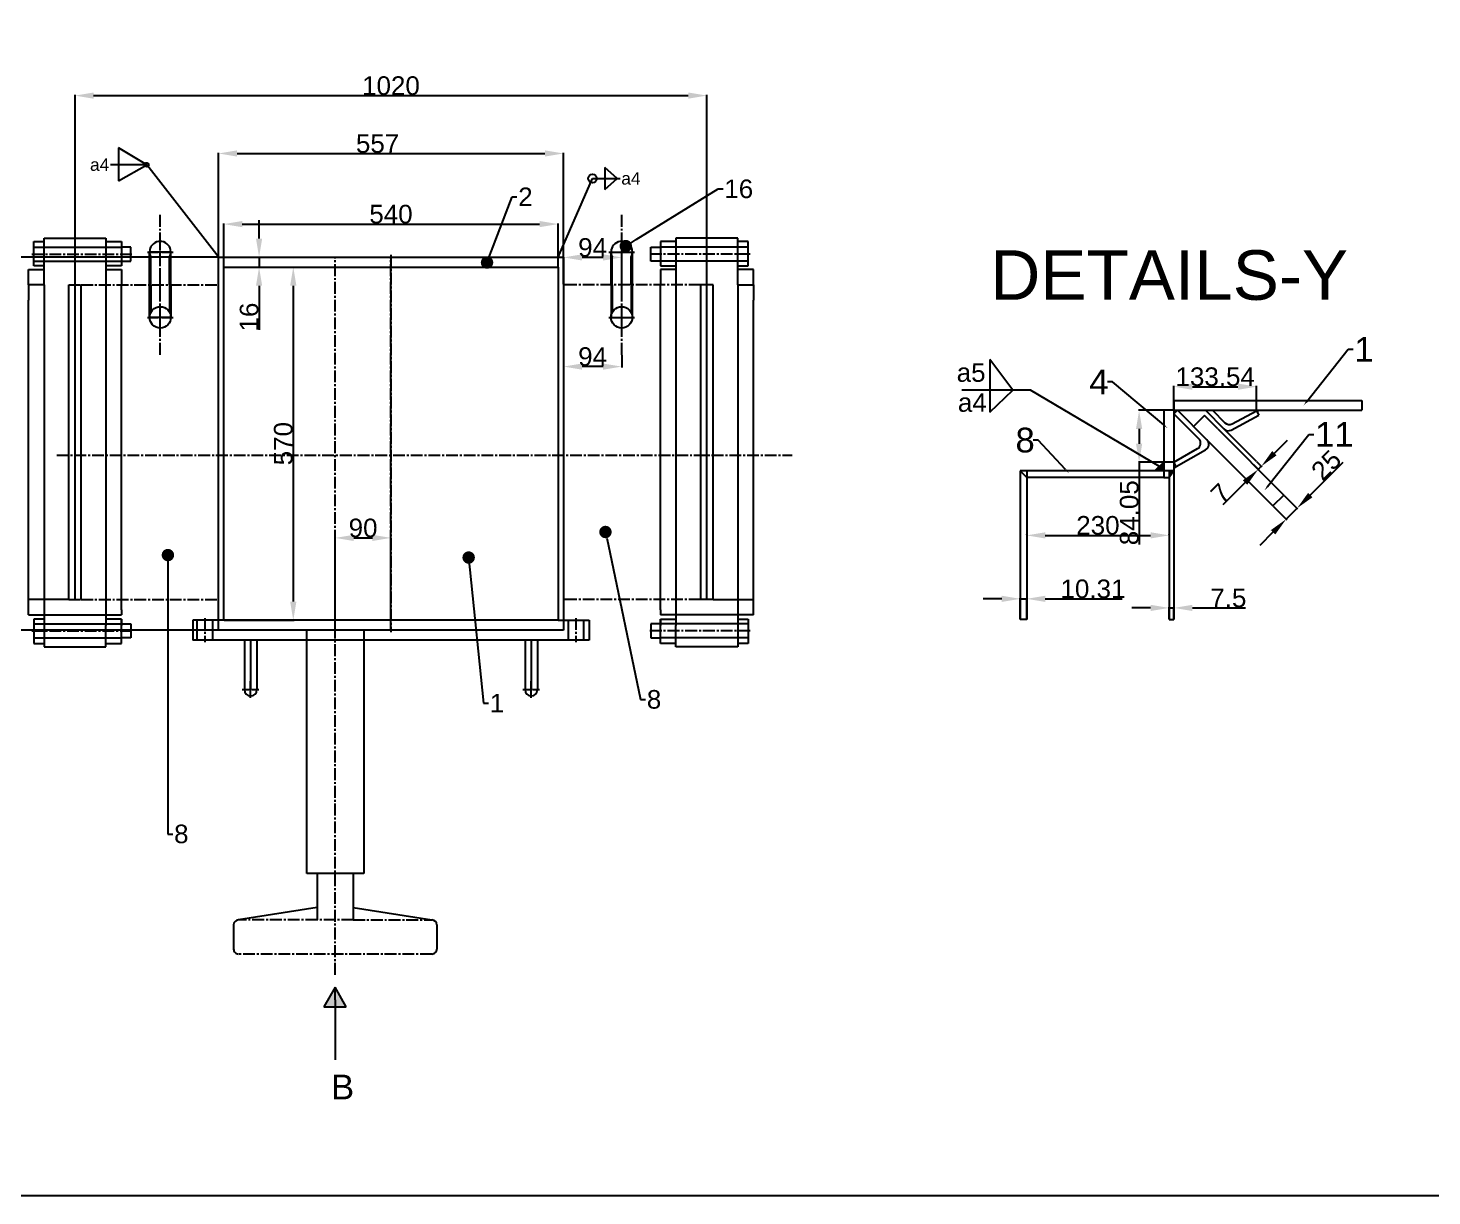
# Model space of a CAD drawing. Header units: millimetres. Extents: x 26210 to 45551, y 4625 to 8601.
# Drawn here: x 29897 to 32163, y 4778 to 6663 of the extents above; entities that cross this region are included whole.
import ezdxf
from ezdxf import colors
from ezdxf.entities.mleader import LeaderData, LeaderLine
from ezdxf.math import Vec2, Vec3

# ---------------------------------------------------------------- set-up
doc = ezdxf.new("R2010")
doc.units = ezdxf.units.MM
doc.linetypes.add('CENTER2', pattern=[28.575, 19.05, -3.175, 3.175, -3.175])
doc.styles.get("Standard").update_dxf_attribs({"font": 'arial.ttf'})
doc.dimstyles.new('ISO-25', dxfattribs={"dimtxt": 2.5, "dimasz": 2.5, "dimexe": 1.25, "dimexo": 0.625, "dimtad": 1, "dimdsep": 46, "dimtxsty": 'Standard', "dimcen": 2.5, "dimadec": 0, "dimazin": 0, "dimtfac": 1, "dimtmove": 0, "dimatfit": 3, "dimfxl": 1, "dimarcsym": 0})

# ---------------------------------------------------------------- blocks, each defined once
blk = doc.blocks.new('*D106')
at = {"color": 0, "lineweight": -2, "transparency": 16777216}
for p, q in [((31709.1, 5727.2), (31679.1, 5727.2)), ((31739.1, 5709.1), (31739.1, 5728.5)), ((31739.1, 5727.2), (31746.6, 5727.2)), ((31746.6, 5709.1), (31746.6, 5728.5)), ((31776.6, 5727.2), (31862.5, 5727.2))]:
    blk.add_line(p, q, dxfattribs=at)
at = {"color": 0, "lineweight": -3, "transparency": 16777216}
for points in [[(31709.1, 5732.2), (31709.1, 5722.2), (31739.1, 5727.2)], [(31776.6, 5732.2), (31776.6, 5722.2), (31746.6, 5727.2)]]:
    blk.add_solid(points, dxfattribs=at)
at = {"layer": 'Defpoints', "color": 0, "lineweight": -3, "transparency": 16777216}
for p in [(31746.6, 5727.2), (31739.1, 5708.5), (31746.6, 5708.5)]:
    blk.add_point(p, dxfattribs=at)
at = {"color": 0, "transparency": 16777216, "insert": (31834.6, 5743.1), "char_height": 30, "attachment_point": 5}
blk.add_mtext('7.5', dxfattribs=at)
blk = doc.blocks.new('*D107')
at = {"color": 0, "lineweight": -2, "transparency": 16777216}
for p, q in [((31468.8, 5741.9), (31438.8, 5741.9)), ((31498.8, 5709.1), (31498.8, 5743.1)), ((31498.8, 5741.9), (31509.1, 5741.9)), ((31509.1, 5709.1), (31509.1, 5743.1)), ((31539.1, 5741.9), (31663, 5741.9))]:
    blk.add_line(p, q, dxfattribs=at)
at = {"color": 0, "lineweight": -3, "transparency": 16777216}
for points in [[(31468.8, 5746.9), (31468.8, 5736.9), (31498.8, 5741.9)], [(31539.1, 5746.9), (31539.1, 5736.9), (31509.1, 5741.9)]]:
    blk.add_solid(points, dxfattribs=at)
at = {"layer": 'Defpoints', "color": 0, "lineweight": -3, "transparency": 16777216}
for p in [(31509.1, 5741.9), (31498.8, 5708.5), (31509.1, 5708.5)]:
    blk.add_point(p, dxfattribs=at)
at = {"color": 0, "transparency": 16777216, "insert": (31616.1, 5757.8), "char_height": 30, "attachment_point": 5}
blk.add_mtext('10.31', dxfattribs=at)
blk = doc.blocks.new('*D108')
at = {"color": 0, "lineweight": -2, "transparency": 16777216}
for p, q in [((31509.1, 5844.9), (31509.1, 5845.6)), ((31539.1, 5844.3), (31709.1, 5844.3)), ((31739.1, 5844.9), (31739.1, 5845.6))]:
    blk.add_line(p, q, dxfattribs=at)
at = {"color": 0, "lineweight": -3, "transparency": 16777216}
for points in [[(31539.1, 5849.3), (31539.1, 5839.3), (31509.1, 5844.3)], [(31709.1, 5849.3), (31709.1, 5839.3), (31739.1, 5844.3)]]:
    blk.add_solid(points, dxfattribs=at)
at = {"layer": 'Defpoints', "color": 0, "lineweight": -3, "transparency": 16777216}
for p in [(31509.1, 5844.3), (31739.1, 5844.3), (31739.1, 5844.3)]:
    blk.add_point(p, dxfattribs=at)
at = {"color": 0, "transparency": 16777216, "insert": (31624.1, 5860.3), "char_height": 30, "attachment_point": 5}
blk.add_mtext('230', dxfattribs=at)
blk = doc.blocks.new('*D109')
at = {"color": 0, "lineweight": -2, "transparency": 16777216}
for p, q in [((31730, 6046.2), (31689.4, 6046.2)), ((31690.6, 6016.2), (31690.6, 5992.2)), ((31730, 5962.2), (31689.4, 5962.2)), ((31690.6, 5962.2), (31690.6, 5829.4))]:
    blk.add_line(p, q, dxfattribs=at)
at = {"color": 0, "lineweight": -3, "transparency": 16777216}
for points in [[(31685.6, 6016.2), (31695.6, 6016.2), (31690.6, 6046.2)], [(31685.6, 5992.2), (31695.6, 5992.2), (31690.6, 5962.2)]]:
    blk.add_solid(points, dxfattribs=at)
at = {"layer": 'Defpoints', "color": 0, "lineweight": -3, "transparency": 16777216}
for p in [(31730.6, 6046.2), (31690.6, 5962.2), (31730.6, 5962.2)]:
    blk.add_point(p, dxfattribs=at)
at = {"color": 0, "transparency": 16777216, "insert": (31674.7, 5880.8), "char_height": 30, "attachment_point": 5, "rotation": 90}
blk.add_mtext('84.05', dxfattribs=at)
blk = doc.blocks.new('*D110')
at = {"color": 0, "lineweight": -2, "transparency": 16777216}
for p, q in [((31746.6, 6046.9), (31746.6, 6085.5)), ((31776.6, 6084.3), (31850.2, 6084.3)), ((31880.2, 6045.8), (31880.2, 6085.5))]:
    blk.add_line(p, q, dxfattribs=at)
at = {"color": 0, "lineweight": -3, "transparency": 16777216}
for points in [[(31776.6, 6089.3), (31776.6, 6079.3), (31746.6, 6084.3)], [(31850.2, 6089.3), (31850.2, 6079.3), (31880.2, 6084.3)]]:
    blk.add_solid(points, dxfattribs=at)
at = {"layer": 'Defpoints', "color": 0, "lineweight": -3, "transparency": 16777216}
for p in [(31880.2, 6084.3), (31746.6, 6046.2), (31880.2, 6045.2)]:
    blk.add_point(p, dxfattribs=at)
at = {"color": 0, "transparency": 16777216, "insert": (31813.4, 6100.2), "char_height": 30, "attachment_point": 5}
blk.add_mtext('133.54', dxfattribs=at)
blk = doc.blocks.new('*D111')
at = {"color": 0, "lineweight": -2, "transparency": 16777216}
for p, q in [((31966.9, 5909.3), (32019.9, 5962.3)), ((31924.8, 5908.9), (31946.5, 5887.2)), ((31907.1, 5891.3), (31928.8, 5869.5)), ((31928, 5870.4), (31945.6, 5888.1)), ((31906.7, 5849.2), (31885.5, 5828))]:
    blk.add_line(p, q, dxfattribs=at)
at = {"color": 0, "lineweight": -3, "transparency": 16777216}
for points in [[(31963.3, 5912.8), (31970.4, 5905.8), (31945.6, 5888.1)], [(31903.2, 5852.7), (31910.3, 5845.7), (31928, 5870.4)]]:
    blk.add_solid(points, dxfattribs=at)
at = {"layer": 'Defpoints', "color": 0, "lineweight": -3, "transparency": 16777216}
for p in [(31924.3, 5909.4), (31906.6, 5891.7), (31945.6, 5888.1)]:
    blk.add_point(p, dxfattribs=at)
at = {"color": 0, "transparency": 16777216, "insert": (31992.7, 5957.7), "char_height": 30, "attachment_point": 5, "rotation": 44.9856}
blk.add_mtext('25', dxfattribs=at)
blk = doc.blocks.new('*D112')
at = {"color": 0, "lineweight": -2, "transparency": 16777216}
for p, q in [((31909.1, 5977), (31930.3, 5998.2)), ((31880.1, 5963.6), (31888.7, 5954.9)), ((31875.1, 5958.6), (31883.8, 5950)), ((31887.8, 5955.8), (31882.9, 5950.8)), ((31861.7, 5929.6), (31825.8, 5893.8))]:
    blk.add_line(p, q, dxfattribs=at)
at = {"color": 0, "lineweight": -3, "transparency": 16777216}
for points in [[(31905.5, 5980.5), (31912.6, 5973.5), (31887.8, 5955.8)], [(31858.1, 5933.2), (31865.2, 5926.1), (31882.9, 5950.8)]]:
    blk.add_solid(points, dxfattribs=at)
at = {"layer": 'Defpoints', "color": 0, "lineweight": -3, "transparency": 16777216}
for p in [(31879.6, 5964), (31874.7, 5959.1), (31882.9, 5950.8)]:
    blk.add_point(p, dxfattribs=at)
at = {"color": 0, "transparency": 16777216, "insert": (31822.1, 5912.2), "char_height": 30, "attachment_point": 5, "rotation": 44.9856}
blk.add_mtext('7', dxfattribs=at)
blk = doc.blocks.new('*U222')
at = {"color": 0, "linetype": 'CENTER2', "lineweight": -3, "transparency": 16777216}
blk.add_line((74.2, 0), (-90, 0), dxfattribs=at)
blk = doc.blocks.new('*U221')
at = {"color": 0, "linetype": 'CENTER2', "lineweight": -3, "transparency": 16777216}
blk.add_line((74.2, 0), (-90, 0), dxfattribs=at)
blk = doc.blocks.new('*U223')
at = {"color": 0, "linetype": 'CENTER2', "lineweight": -3, "transparency": 16777216}
blk.add_line((-564.6, 0), (622.6, 0), dxfattribs=at)
blk = doc.blocks.new('*U225')
at = {"color": 0, "linetype": 'CENTER2', "lineweight": -3, "transparency": 16777216}
blk.add_line((-74.2, 0), (90, 0), dxfattribs=at)
blk = doc.blocks.new('*U224')
at = {"color": 0, "linetype": 'CENTER2', "lineweight": -3, "transparency": 16777216}
blk.add_line((-74.2, 0), (90, 0), dxfattribs=at)
blk = doc.blocks.new('*U226')
at = {"color": 0, "linetype": 'CENTER2', "lineweight": -3, "transparency": 16777216}
for p, q in [((0, 3.4), (0, 165.7)), ((-20.7, 0), (-3.4, 0)), ((3.4, 0), (20.7, 0)), ((0, -20.7), (0, -3.4))]:
    blk.add_line(p, q, dxfattribs=at)
at = {"color": 0, "linetype": 'Continuous', "lineweight": -3, "transparency": 16777216}
for p, q in [((-1.7, 0), (1.7, 0)), ((0, -1.7), (0, 1.7))]:
    blk.add_line(p, q, dxfattribs=at)
blk = doc.blocks.new('*U227')
at = {"color": 0, "linetype": 'CENTER2', "lineweight": -3, "transparency": 16777216}
for p, q in [((-20.7, 0), (-3.4, 0)), ((0, 3.4), (0, 20.7)), ((3.4, 0), (20.7, 0)), ((0, -165.7), (0, -3.4))]:
    blk.add_line(p, q, dxfattribs=at)
at = {"color": 0, "linetype": 'Continuous', "lineweight": -3, "transparency": 16777216}
for p, q in [((-1.7, 0), (1.7, 0)), ((0, -1.7), (0, 1.7))]:
    blk.add_line(p, q, dxfattribs=at)
blk = doc.blocks.new('*U228')
at = {"color": 0, "linetype": 'CENTER2', "lineweight": -3, "transparency": 16777216}
for p, q in [((0, 3.4), (0, 165.7)), ((-20.7, 0), (-3.4, 0)), ((3.4, 0), (20.7, 0)), ((0, -20.7), (0, -3.4))]:
    blk.add_line(p, q, dxfattribs=at)
at = {"color": 0, "linetype": 'Continuous', "lineweight": -3, "transparency": 16777216}
for p, q in [((-1.7, 0), (1.7, 0)), ((0, -1.7), (0, 1.7))]:
    blk.add_line(p, q, dxfattribs=at)
blk = doc.blocks.new('*U229')
at = {"color": 0, "linetype": 'CENTER2', "lineweight": -3, "transparency": 16777216}
for p, q in [((-20.7, 0), (-3.4, 0)), ((0, 3.4), (0, 20.7)), ((3.4, 0), (20.7, 0)), ((0, -165.7), (0, -3.4))]:
    blk.add_line(p, q, dxfattribs=at)
at = {"color": 0, "linetype": 'Continuous', "lineweight": -3, "transparency": 16777216}
for p, q in [((-1.7, 0), (1.7, 0)), ((0, -1.7), (0, 1.7))]:
    blk.add_line(p, q, dxfattribs=at)
blk = doc.blocks.new('*U230')
at = {"color": 0, "linetype": 'CENTER2', "lineweight": -3, "transparency": 16777216}
blk.add_line((0, 304.5), (0, -304.5), dxfattribs=at)
blk = doc.blocks.new('*U231')
at = {"color": 0, "linetype": 'CENTER2', "lineweight": -3, "transparency": 16777216}
blk.add_line((0, -360), (0, 199.8), dxfattribs=at)
blk = doc.blocks.new('_Dot')
at = {"color": 0, "linetype": 'ByBlock', "lineweight": -2}
blk.add_line((-0.5, 0), (-1, 0), dxfattribs=at)
at = {"color": 0, "linetype": 'ByBlock', "lineweight": -3, "const_width": 0.5}
blk.add_lwpolyline([(-0.25, 0, 1), (0.25, 0, 1)], format="xyb", close=True, dxfattribs=at)
blk = doc.blocks.new('*D232')
at = {"color": 0, "lineweight": -2, "transparency": 16777216}
for p, q in [((30204.4, 6293.9), (30204.4, 6461.9)), ((30234.4, 6460.7), (30731.4, 6460.7)), ((30761.4, 6293.9), (30761.4, 6461.9))]:
    blk.add_line(p, q, dxfattribs=at)
at = {"color": 0, "lineweight": -3, "transparency": 16777216}
for points in [[(30234.4, 6465.7), (30234.4, 6455.7), (30204.4, 6460.7)], [(30731.4, 6465.7), (30731.4, 6455.7), (30761.4, 6460.7)]]:
    blk.add_solid(points, dxfattribs=at)
at = {"layer": 'Defpoints', "color": 0, "lineweight": -3, "transparency": 16777216}
for p in [(30761.4, 6460.7), (30204.4, 6293.3), (30761.4, 6293.3)]:
    blk.add_point(p, dxfattribs=at)
at = {"color": 0, "transparency": 16777216, "insert": (30461.3, 6476.6), "char_height": 30, "attachment_point": 5}
blk.add_mtext('557', dxfattribs=at)
blk = doc.blocks.new('*D233')
at = {"color": 0, "lineweight": -2, "transparency": 16777216}
for p, q in [((30212.9, 6277.9), (30212.9, 6347.9)), ((30242.9, 6346.7), (30722.9, 6346.7)), ((30752.9, 6277.9), (30752.9, 6347.9))]:
    blk.add_line(p, q, dxfattribs=at)
at = {"color": 0, "lineweight": -3, "transparency": 16777216}
for points in [[(30242.9, 6351.7), (30242.9, 6341.7), (30212.9, 6346.7)], [(30722.9, 6351.7), (30722.9, 6341.7), (30752.9, 6346.7)]]:
    blk.add_solid(points, dxfattribs=at)
at = {"layer": 'Defpoints', "color": 0, "lineweight": -3, "transparency": 16777216}
for p in [(30752.9, 6346.7), (30212.9, 6277.3), (30752.9, 6277.3)]:
    blk.add_point(p, dxfattribs=at)
at = {"color": 0, "transparency": 16777216, "insert": (30482.9, 6362.6), "char_height": 30, "attachment_point": 5}
blk.add_mtext('540', dxfattribs=at)
blk = doc.blocks.new('*D234')
at = {"color": 0, "lineweight": -2, "transparency": 16777216}
for p, q in [((30761.4, 6249.5), (30761.4, 6294.1)), ((30825.4, 6292.9), (30791.4, 6292.9)), ((30855.4, 6249.5), (30855.4, 6294.1))]:
    blk.add_line(p, q, dxfattribs=at)
at = {"color": 0, "lineweight": -3, "transparency": 16777216}
for points in [[(30791.4, 6297.9), (30791.4, 6287.9), (30761.4, 6292.9)], [(30825.4, 6297.9), (30825.4, 6287.9), (30855.4, 6292.9)]]:
    blk.add_solid(points, dxfattribs=at)
at = {"layer": 'Defpoints', "color": 0, "lineweight": -3, "transparency": 16777216}
for p in [(30761.4, 6292.9), (30761.4, 6248.9), (30855.4, 6248.9)]:
    blk.add_point(p, dxfattribs=at)
at = {"color": 0, "transparency": 16777216, "insert": (30808.4, 6308.8), "char_height": 30, "attachment_point": 5}
blk.add_mtext('94', dxfattribs=at)
blk = doc.blocks.new('*D235')
at = {"color": 0, "lineweight": -2, "transparency": 16777216}
for p, q in [((29972.9, 6249.5), (29972.9, 6555.3)), ((30002.9, 6554.1), (30962.9, 6554.1)), ((30992.9, 6249.5), (30992.9, 6555.3))]:
    blk.add_line(p, q, dxfattribs=at)
at = {"color": 0, "lineweight": -3, "transparency": 16777216}
for points in [[(30002.9, 6559.1), (30002.9, 6549.1), (29972.9, 6554.1)], [(30962.9, 6559.1), (30962.9, 6549.1), (30992.9, 6554.1)]]:
    blk.add_solid(points, dxfattribs=at)
at = {"layer": 'Defpoints', "color": 0, "lineweight": -3, "transparency": 16777216}
for p in [(30992.9, 6554.1), (29972.9, 6248.9), (30992.9, 6248.9)]:
    blk.add_point(p, dxfattribs=at)
at = {"color": 0, "transparency": 16777216, "insert": (30482.9, 6570), "char_height": 30, "attachment_point": 5}
blk.add_mtext('1020', dxfattribs=at)
blk = doc.blocks.new('*D236')
at = {"color": 0, "lineweight": -2, "transparency": 16777216}
for p, q in [((30392.9, 5707.9), (30392.9, 5841.4)), ((30422.9, 5840.2), (30452.9, 5840.2)), ((30482.9, 5707.9), (30482.9, 5841.4))]:
    blk.add_line(p, q, dxfattribs=at)
at = {"color": 0, "lineweight": -3, "transparency": 16777216}
for points in [[(30422.9, 5845.2), (30422.9, 5835.2), (30392.9, 5840.2)], [(30452.9, 5845.2), (30452.9, 5835.2), (30482.9, 5840.2)]]:
    blk.add_solid(points, dxfattribs=at)
at = {"layer": 'Defpoints', "color": 0, "lineweight": -3, "transparency": 16777216}
for p in [(30482.9, 5840.2), (30392.9, 5707.3), (30482.9, 5707.3)]:
    blk.add_point(p, dxfattribs=at)
at = {"color": 0, "transparency": 16777216, "insert": (30437.9, 5856.1), "char_height": 30, "attachment_point": 5}
blk.add_mtext('90', dxfattribs=at)
blk = doc.blocks.new('*D237')
at = {"color": 0, "lineweight": -2, "transparency": 16777216}
for p, q in [((30213.5, 6277.3), (30326.4, 6277.3)), ((30325.2, 6247.3), (30325.2, 5737.3)), ((30213.5, 5707.3), (30326.4, 5707.3))]:
    blk.add_line(p, q, dxfattribs=at)
at = {"color": 0, "lineweight": -3, "transparency": 16777216}
for points in [[(30320.2, 6247.3), (30330.2, 6247.3), (30325.2, 6277.3)], [(30320.2, 5737.3), (30330.2, 5737.3), (30325.2, 5707.3)]]:
    blk.add_solid(points, dxfattribs=at)
at = {"layer": 'Defpoints', "color": 0, "lineweight": -3, "transparency": 16777216}
for p in [(30212.9, 6277.3), (30212.9, 5707.3), (30325.2, 5707.3)]:
    blk.add_point(p, dxfattribs=at)
at = {"color": 0, "transparency": 16777216, "insert": (30309.2, 5992.3), "char_height": 30, "attachment_point": 5, "rotation": 90}
blk.add_mtext('570', dxfattribs=at)
blk = doc.blocks.new('*D238')
at = {"color": 0, "lineweight": -2, "transparency": 16777216}
for p, q in [((30270, 6323.3), (30270, 6353.3)), ((30213.5, 6293.3), (30271.2, 6293.3)), ((30213.5, 6277.3), (30271.2, 6277.3)), ((30270, 6293.3), (30270, 6277.3)), ((30270, 6247.3), (30270, 6175.9))]:
    blk.add_line(p, q, dxfattribs=at)
at = {"color": 0, "lineweight": -3, "transparency": 16777216}
for points in [[(30265, 6323.3), (30275, 6323.3), (30270, 6293.3)], [(30265, 6247.3), (30275, 6247.3), (30270, 6277.3)]]:
    blk.add_solid(points, dxfattribs=at)
at = {"layer": 'Defpoints', "color": 0, "lineweight": -3, "transparency": 16777216}
for p in [(30212.9, 6293.3), (30212.9, 6277.3), (30270, 6277.3)]:
    blk.add_point(p, dxfattribs=at)
at = {"color": 0, "transparency": 16777216, "insert": (30254, 6196.6), "char_height": 30, "attachment_point": 5, "rotation": 90}
blk.add_mtext('16', dxfattribs=at)
blk = doc.blocks.new('*D239')
at = {"color": 0, "lineweight": -2, "transparency": 16777216}
for p, q in [((30203.7, 6293.3), (29827.8, 6293.3)), ((29829.1, 6263.3), (29829.1, 5721.3)), ((30203.7, 5691.3), (29827.8, 5691.3))]:
    blk.add_line(p, q, dxfattribs=at)
at = {"color": 0, "lineweight": -3, "transparency": 16777216}
for points in [[(29824.1, 6263.3), (29834.1, 6263.3), (29829.1, 6293.3)], [(29824.1, 5721.3), (29834.1, 5721.3), (29829.1, 5691.3)]]:
    blk.add_solid(points, dxfattribs=at)
at = {"layer": 'Defpoints', "color": 0, "lineweight": -3, "transparency": 16777216}
for p in [(30204.4, 6293.3), (29829.1, 5691.3), (30204.4, 5691.3)]:
    blk.add_point(p, dxfattribs=at)
at = {"color": 0, "transparency": 16777216, "insert": (29813.1, 6001.5), "char_height": 30, "attachment_point": 5, "rotation": 90}
blk.add_mtext('602', dxfattribs=at)
blk = doc.blocks.new('*D240')
at = {"color": 0, "lineweight": -2, "transparency": 16777216}
for p, q in [((30761.4, 6135.3), (30761.4, 6115.5)), ((30855.4, 6135.3), (30855.4, 6115.5)), ((30825.4, 6116.7), (30791.4, 6116.7))]:
    blk.add_line(p, q, dxfattribs=at)
at = {"color": 0, "lineweight": -3, "transparency": 16777216}
for points in [[(30791.4, 6121.7), (30791.4, 6111.7), (30761.4, 6116.7)], [(30825.4, 6121.7), (30825.4, 6111.7), (30855.4, 6116.7)]]:
    blk.add_solid(points, dxfattribs=at)
at = {"layer": 'Defpoints', "color": 0, "lineweight": -3, "transparency": 16777216}
for p in [(30761.4, 6135.9), (30855.4, 6135.9), (30761.4, 6116.7)]:
    blk.add_point(p, dxfattribs=at)
at = {"color": 0, "transparency": 16777216, "insert": (30808.4, 6132.7), "char_height": 30, "attachment_point": 5}
blk.add_mtext('94', dxfattribs=at)
blk = doc.blocks.new('*U241')
at = {"color": 0, "linetype": 'CENTER2', "lineweight": -3, "transparency": 16777216}
blk.add_line((0, 19.5), (0, -19.5), dxfattribs=at)
blk = doc.blocks.new('*U242')
at = {"color": 0, "linetype": 'CENTER2', "lineweight": -3, "transparency": 16777216}
blk.add_line((0, 19.5), (0, -19.5), dxfattribs=at)
blk = doc.blocks.new('*U243')
at = {"color": 0, "linetype": 'CENTER2', "lineweight": -3, "transparency": 16777216}
for p, q in [((-13.5, 0), (-2, 0)), ((0, 2), (0, 13.5)), ((2, 0), (13.5, 0)), ((0, -13.5), (0, -2))]:
    blk.add_line(p, q, dxfattribs=at)
at = {"color": 0, "linetype": 'Continuous', "lineweight": -3, "transparency": 16777216}
for p, q in [((-1, 0), (1, 0)), ((0, -1), (0, 1))]:
    blk.add_line(p, q, dxfattribs=at)
blk = doc.blocks.new('*U244')
at = {"color": 0, "linetype": 'CENTER2', "lineweight": -3, "transparency": 16777216}
for p, q in [((-13.5, 0), (-2, 0)), ((0, 2), (0, 13.5)), ((2, 0), (13.5, 0)), ((0, -13.5), (0, -2))]:
    blk.add_line(p, q, dxfattribs=at)
at = {"color": 0, "linetype": 'Continuous', "lineweight": -3, "transparency": 16777216}
for p, q in [((-1, 0), (1, 0)), ((0, -1), (0, 1))]:
    blk.add_line(p, q, dxfattribs=at)

msp = doc.modelspace()

# ---------------------------------------------------------------- hatches: boundary and pattern name
at = {"linetype": 'Continuous', "lineweight": -3}
h = msp.add_hatch(color=256, dxfattribs=at)
h.set_gradient(color1=(237, 31, 36), color2=(255, 255, 0))
h.paths.add_polyline_path([(31746.636, 6040.522), (31752.344, 6046.236), (31746.636, 6046.236)])
h = msp.add_hatch(color=256, dxfattribs=at)
h.set_gradient(color1=(237, 31, 36), color2=(255, 255, 0))
h.paths.add_polyline_path([(31875.863, 6046.236), (31878.371, 6044.214), (31880.173, 6045.176), (31881.106, 6043.427), (31884.417, 6046.236)])
h = msp.add_hatch(color=256, dxfattribs=at)
h.set_gradient(color1=(237, 31, 36), color2=(255, 255, 0))
h.paths.add_polyline_path([(31715.951, 5948.254), (31730.636, 5948.254), (31730.636, 5962.182)])
h = msp.add_hatch(color=256, dxfattribs=at)
h.set_gradient(color1=(237, 31, 36), color2=(255, 255, 0))
h.paths.add_polyline_path([(31746.636, 5952.172), (31750.636, 5955.254), (31746.636, 5962.182)])
h = msp.add_hatch(color=256, dxfattribs=at)
h.set_gradient(color1=(237, 31, 36), color2=(255, 255, 0))
h.paths.add_polyline_path([(31746.636, 5948.254), (31739.136, 5948.254), (31739.136, 5937.944)])
h = msp.add_hatch(color=0, dxfattribs=at)
h.set_gradient(color1=(0, 0, 255), color2=(255, 255, 0))
h.paths.add_polyline_path([(30374.692, 5083.614), (30392.872, 5083.614), (30392.872, 5094.642), (30392.872, 5115.103)])
h.paths.add_polyline_path([(30410.531, 5083.614), (30392.872, 5115.103), (30392.872, 5094.642), (30392.872, 5083.614)])

# ---------------------------------------------------------------- linework, layer by layer
at = {"color": 0, "linetype": 'Continuous', "lineweight": -3}
for p, q in [((30042.989, 6469.648), (30042.989, 6416.495)), ((30088.639, 6442.49), (30042.989, 6469.648)), ((30042.989, 6416.495), (30088.639, 6442.49)), ((30848.072, 6420.328), (30828.229, 6438.262)), ((30828.229, 6438.262), (30828.229, 6402.627)), ((30828.229, 6402.627), (30848.072, 6420.328)), ((30204.372, 6293.316), (30761.372, 6293.316)), ((30204.372, 5691.316), (30204.372, 6293.316)), ((30212.872, 6277.316), (30752.872, 6277.316)), ((30212.872, 5707.316), (30212.872, 6277.316)), ((30752.872, 6277.316), (30752.872, 5707.316)), ((30761.372, 6293.316), (30761.372, 5691.316)), ((30212.872, 5707.316), (30162.872, 5707.316)), ((30162.872, 5707.316), (30162.872, 5675.316)), ((30169.706, 5707.316), (30169.706, 5675.316)), ((30195.023, 5707.316), (30195.023, 5675.316)), ((30761.372, 5691.316), (30204.372, 5691.316)), ((30752.872, 5707.316), (30212.872, 5707.316)), ((30346.835, 5298.785), (30346.835, 5691.316)), ((30438.909, 5691.316), (30438.909, 5298.785)), ((30752.872, 5707.316), (30802.872, 5707.316)), ((30768.943, 5707.316), (30768.943, 5675.316)), ((30793.438, 5707.316), (30793.438, 5675.316)), ((30802.872, 5707.316), (30802.872, 5675.316)), ((30204.372, 5675.316), (30162.872, 5675.316)), ((30761.372, 5675.316), (30204.372, 5675.316)), ((30246.372, 5675.316), (30246.372, 5595.316)), ((30256.372, 5675.316), (30256.372, 5595.316)), ((30266.372, 5675.316), (30266.372, 5595.316)), ((30699.373, 5675.316), (30699.373, 5595.316)), ((30709.373, 5675.316), (30709.373, 5595.316)), ((30719.373, 5675.316), (30719.373, 5595.316)), ((30802.872, 5675.316), (30761.372, 5675.316)), ((30438.909, 5298.785), (30346.835, 5298.785)), ((30363.79, 5298.785), (30363.79, 5223.551)), ((30421.955, 5298.785), (30421.955, 5223.551)), ((30363.79, 5243.617), (30236.849, 5223.551)), ((30421.955, 5243.617), (30548.895, 5223.551)), ((30228.849, 5215.552), (30228.849, 5176.575)), ((30556.895, 5215.551), (30556.895, 5176.575)), ((30392.872, 5115.103), (30374.692, 5083.614)), ((30392.872, 5094.642), (30392.872, 5115.103)), ((30410.531, 5083.614), (30392.872, 5115.103)), ((30374.692, 5083.614), (30410.531, 5083.614)), ((30392.872, 5094.642), (30392.872, 4998.057))]:
    msp.add_line(p, q, dxfattribs=at)
at = {"linetype": 'Continuous', "lineweight": -3}
for p, q in [((29922.872, 6248.89), (29922.872, 6323.89)), ((29922.872, 6323.89), (30022.872, 6323.89)), ((30022.872, 6323.89), (30022.872, 6248.89)), ((31042.872, 6323.89), (30942.872, 6323.89)), ((30942.872, 6323.89), (30942.872, 6248.89)), ((31042.872, 6248.89), (31042.872, 6323.89)), ((29906.412, 6279.193), (29906.412, 6318.78)), ((29906.412, 6318.78), (29922.872, 6318.78)), ((29906.412, 6309.446), (30047.887, 6309.446)), ((30022.872, 6318.78), (30047.887, 6318.78)), ((30022.872, 6318.78), (30047.887, 6318.78)), ((30047.887, 6318.78), (30047.887, 6279.193)), ((30047.887, 6318.78), (30047.887, 6279.193)), ((30063.159, 6309.446), (30047.887, 6309.446)), ((30063.159, 6287.071), (30063.159, 6309.446)), ((30127.6, 6301.612), (30093.145, 6301.612)), ((30093.145, 6196.169), (30093.145, 6301.612)), ((30127.6, 6248.89), (30127.6, 6301.612)), ((30838.145, 6248.89), (30838.145, 6301.612)), ((30838.145, 6301.612), (30872.6, 6301.612)), ((30872.6, 6196.169), (30872.6, 6301.612)), ((30902.586, 6287.071), (30902.586, 6309.446)), ((30902.586, 6309.446), (30917.858, 6309.446)), ((30942.872, 6318.78), (30917.858, 6318.78)), ((30917.858, 6318.78), (30917.858, 6279.193)), ((30942.872, 6318.78), (30917.858, 6318.78)), ((30917.858, 6318.78), (30917.858, 6279.193)), ((31059.333, 6309.446), (30917.858, 6309.446)), ((31059.333, 6318.78), (31042.872, 6318.78)), ((31059.333, 6279.193), (31059.333, 6318.78)), ((29906.412, 6287.071), (30047.887, 6287.071)), ((29922.872, 6279.193), (29906.412, 6279.193)), ((30047.887, 6279.193), (30022.872, 6279.193)), ((30047.887, 6279.193), (30022.872, 6279.193)), ((30047.887, 6287.071), (30063.159, 6287.071)), ((30095.196, 6248.89), (30095.196, 6293.459)), ((30125.548, 6248.89), (30125.548, 6293.459)), ((30840.196, 6248.89), (30840.196, 6293.459)), ((30870.548, 6248.89), (30870.548, 6293.459)), ((30917.858, 6287.071), (30902.586, 6287.071)), ((31059.333, 6287.071), (30917.858, 6287.071)), ((30917.858, 6279.193), (30942.872, 6279.193)), ((30917.858, 6279.193), (30942.872, 6279.193)), ((31042.872, 6279.193), (31059.333, 6279.193)), ((29897.872, 6248.89), (29897.872, 6273.185)), ((29897.872, 6273.185), (29922.872, 6273.185)), ((30022.872, 6273.185), (30047.872, 6273.185)), ((30047.872, 6273.185), (30047.872, 6248.89)), ((30942.872, 6273.185), (30917.872, 6273.185)), ((30917.872, 6273.185), (30917.872, 6248.89)), ((31067.872, 6273.185), (31042.872, 6273.185)), ((31067.872, 6248.89), (31067.872, 6273.185)), ((29897.872, 6248.89), (29897.872, 6223.89)), ((29922.872, 6248.89), (29897.872, 6248.89)), ((29922.872, 6248.89), (29922.872, 5698.89)), ((29962.872, 5740.89), (29962.872, 6248.89)), ((29972.872, 5740.89), (29972.872, 6248.89)), ((29982.872, 5740.89), (29982.872, 6248.89)), ((30022.872, 6248.89), (30022.872, 5698.89)), ((30047.872, 6223.89), (30047.872, 6248.89)), ((30095.196, 6248.89), (30095.196, 6204.321)), ((30125.548, 6248.89), (30125.548, 6204.321)), ((30127.6, 6248.89), (30127.6, 6196.169)), ((30838.145, 6248.89), (30838.145, 6196.169)), ((30840.196, 6248.89), (30840.196, 6204.321)), ((30870.548, 6248.89), (30870.548, 6204.321)), ((30917.872, 6223.89), (30917.872, 6248.89)), ((30942.872, 6248.89), (30942.872, 5698.89)), ((30982.872, 5740.89), (30982.872, 6248.89)), ((30992.872, 5740.89), (30992.872, 6248.89)), ((31002.872, 5740.89), (31002.872, 6248.89)), ((31042.872, 6248.89), (31042.872, 5698.89)), ((31042.872, 6248.89), (31067.872, 6248.89)), ((31067.872, 6248.89), (31067.872, 6223.89)), ((29897.872, 5723.89), (29897.872, 6223.89)), ((30047.872, 5723.89), (30047.872, 6223.89)), ((30917.872, 5723.89), (30917.872, 6223.89)), ((31067.872, 5723.89), (31067.872, 6223.89)), ((30127.6, 6196.169), (30093.145, 6196.169)), ((30838.145, 6196.169), (30872.6, 6196.169)), ((31486.99, 6078.831), (31449.858, 6128.075)), ((31449.858, 6128.075), (31449.858, 6043.364)), ((31515.014, 6078.831), (31404.679, 6078.831)), ((31449.858, 6043.364), (31486.99, 6078.831)), ((31723.294, 5955.218), (31515.014, 6078.831)), ((31746.636, 6062.236), (32049.954, 6062.236)), ((31746.636, 6062.236), (31746.636, 6046.236)), ((32049.954, 6062.236), (32049.954, 6046.236)), ((31730.636, 6046.236), (31730.636, 5937.944)), ((31746.636, 6046.236), (31730.636, 6046.236)), ((31746.636, 6046.236), (32049.954, 6046.236)), ((31746.636, 6046.236), (31746.636, 5708.49)), ((31746.636, 6040.522), (31752.29, 6046.182)), ((31746.636, 6040.522), (31787.063, 6000.052)), ((31752.29, 6046.182), (31800.087, 5998.334)), ((31796.038, 6037.749), (31778.362, 6020.082)), ((31817.769, 6016.007), (31796.038, 6037.749)), ((31797.521, 6046.182), (31827.581, 6016.09)), ((31808.829, 6046.182), (31829.048, 6025.941)), ((31839.363, 6014.335), (31883.939, 6038.117)), ((31840.83, 6024.185), (31880.173, 6045.176)), ((31875.863, 6046.236), (31878.371, 6044.214)), ((31880.173, 6045.176), (31883.939, 6038.117)), ((31881.106, 6043.427), (31884.417, 6046.236)), ((31817.769, 6016.007), (31924.332, 5909.392)), ((31822.72, 6020.956), (31879.636, 5964.011)), ((31746.636, 5962.182), (31784.989, 5984.325)), ((31750.636, 5955.254), (31798.013, 5982.606)), ((31800.087, 5998.334), (31906.65, 5891.718)), ((31730.636, 5962.182), (31715.951, 5948.254)), ((31746.636, 5962.182), (31730.636, 5962.182)), ((31750.636, 5955.254), (31746.636, 5962.182)), ((31498.826, 5948.254), (31498.826, 5708.49)), ((31509.136, 5948.254), (31498.826, 5948.254)), ((31509.136, 5937.944), (31498.826, 5948.254)), ((31730.636, 5948.254), (31509.136, 5948.254)), ((31509.136, 5948.254), (31509.136, 5708.49)), ((31509.136, 5948.254), (31509.136, 5708.49)), ((31509.136, 5937.944), (31509.136, 5708.49)), ((31509.136, 5937.944), (31509.136, 5708.49)), ((31730.636, 5937.944), (31509.136, 5937.944)), ((31746.636, 5948.254), (31730.636, 5948.254)), ((31730.636, 5937.944), (31739.136, 5937.944)), ((31746.636, 5948.254), (31739.136, 5937.944)), ((31739.136, 5948.254), (31739.136, 5708.49)), ((31750.636, 5955.254), (31746.636, 5952.172)), ((31924.332, 5909.392), (31906.65, 5891.718)), ((29962.872, 5740.89), (29897.872, 5740.89)), ((31002.872, 5740.89), (31067.872, 5740.89)), ((29897.872, 5715.89), (29897.872, 5723.89)), ((29897.872, 5715.89), (30047.872, 5715.89)), ((30047.872, 5723.89), (30047.872, 5715.89)), ((30917.872, 5723.89), (30917.872, 5715.89)), ((31067.872, 5715.89), (30917.872, 5715.89)), ((31067.872, 5715.89), (31067.872, 5723.89)), ((29922.872, 5709.186), (29906.412, 5709.186)), ((29906.412, 5709.186), (29906.412, 5669.6)), ((29906.412, 5701.308), (30047.887, 5701.308)), ((29922.872, 5698.89), (29922.872, 5664.489)), ((30047.887, 5709.186), (30022.872, 5709.186)), ((30022.872, 5664.489), (30022.872, 5698.89)), ((30047.872, 5709.186), (30047.872, 5698.89)), ((30047.887, 5669.6), (30047.887, 5709.186)), ((30047.887, 5701.308), (30063.159, 5701.308)), ((30063.159, 5701.308), (30063.159, 5678.933)), ((30917.858, 5701.308), (30902.586, 5701.308)), ((30902.586, 5701.308), (30902.586, 5678.933)), ((30917.858, 5669.6), (30917.858, 5709.186)), ((30917.858, 5709.186), (30942.872, 5709.186)), ((31059.333, 5701.308), (30917.858, 5701.308)), ((30917.872, 5709.186), (30917.872, 5698.89)), ((30942.872, 5664.489), (30942.872, 5698.89)), ((31042.872, 5709.186), (31059.333, 5709.186)), ((31042.872, 5698.89), (31042.872, 5664.489)), ((31059.333, 5709.186), (31059.333, 5669.6)), ((31509.136, 5708.49), (31498.826, 5708.49)), ((31739.136, 5708.49), (31739.136, 5708.49)), ((31739.136, 5708.49), (31746.636, 5708.49)), ((29906.412, 5678.933), (30047.887, 5678.933)), ((29906.412, 5669.6), (29922.872, 5669.6)), ((30022.872, 5669.6), (30047.887, 5669.6)), ((30063.159, 5678.933), (30047.887, 5678.933)), ((30902.586, 5678.933), (30917.858, 5678.933)), ((31059.333, 5678.933), (30917.858, 5678.933)), ((30942.872, 5669.6), (30917.858, 5669.6)), ((31059.333, 5669.6), (31042.872, 5669.6)), ((29922.872, 5664.489), (30022.872, 5664.489)), ((31042.872, 5664.489), (30942.872, 5664.489))]:
    msp.add_line(p, q, dxfattribs=at)
at = {"color": 0, "linetype": 'CENTER2', "lineweight": -3}
for p, q in [((30392.872, 5691.316), (30392.872, 6293.316)), ((30482.872, 5691.316), (30482.872, 6293.316)), ((29962.872, 6248.89), (29982.872, 6248.89)), ((29982.872, 6248.89), (30204.372, 6248.89)), ((30982.872, 6248.89), (30761.372, 6248.89)), ((31002.872, 6248.89), (30982.872, 6248.89)), ((29962.872, 5740.89), (29982.872, 5740.89)), ((29982.872, 5740.89), (30204.372, 5740.89)), ((30982.872, 5740.89), (30761.372, 5740.89)), ((31002.872, 5740.89), (30982.872, 5740.89)), ((30363.79, 5223.551), (30236.849, 5223.552)), ((30421.955, 5223.551), (30363.79, 5223.551)), ((30421.955, 5223.551), (30548.895, 5223.551)), ((30548.895, 5168.575), (30236.849, 5168.575))]:
    msp.add_line(p, q, dxfattribs=at)
at = {"color": 0, "linetype": 'Continuous', "lineweight": -3}
msp.add_lwpolyline([(26229.906, 8547.969), (35695.46, 8547.969), (35675.172, 4778.161), (26209.618, 4778.161)], close=True, dxfattribs=at)
at = {"color": 3, "linetype": 'Continuous', "lineweight": -3}
for centre, radius in [((30088.639, 6442.49), 3.21), ((30808.255, 6420.328), 7.027), ((30110.372, 6196.169), 17.227), ((30855.372, 6196.169), 17.227)]:
    msp.add_circle(centre, radius, dxfattribs=at)
at = {"linetype": 'Continuous', "lineweight": -3}
for centre, radius, start, end in [((30110.372, 6301.612), 17.227, 331.754862, 208.245138), ((30855.372, 6301.612), 17.227, 331.754862, 208.245138), ((31834.656, 6023.158), 10, 224.969678, 298.08107), ((31836.123, 6033.008), 10, 224.969678, 298.08107), ((31779.989, 5992.985), 10, 300, 44.969678), ((31793.013, 5991.267), 10, 300, 44.969678)]:
    msp.add_arc(centre, radius, start, end, dxfattribs=at)
at = {"color": 0, "linetype": 'Continuous', "lineweight": -3}
for centre, radius, start, end in [((30256.372, 5595.316), 10, 180, 0), ((30709.373, 5595.316), 10, 180, 0), ((30236.849, 5215.552), 8, 89.999877, 179.999877), ((30548.895, 5215.551), 8, 0, 90), ((30236.849, 5176.575), 8, 179.999877, 269.999938), ((30548.895, 5176.575), 8, 269.999938, 0)]:
    msp.add_arc(centre, radius, start, end, dxfattribs=at)

# ---------------------------------------------------------------- block references
at = {"color": 2, "linetype": 'CENTER2', "lineweight": -3}
for name, p in [('*U228', (30110.372, 6196.169)), ('*U226', (30855.372, 6196.169)), ('*U229', (30110.372, 6301.612)), ('*U227', (30855.372, 6301.612)), ('*U224', (29977.149, 6298.259)), ('*U230', (30482.872, 5992.316)), ('*U221', (30988.595, 6298.259)), ('*U223', (30507.872, 5973.89)), ('*U242', (30182.364, 5691.316)), ('*U241', (30781.191, 5691.316)), ('*U225', (29977.149, 5690.121)), ('*U231', (30392.872, 5495.05)), ('*U222', (30988.595, 5690.121)), ('*U244', (30256.372, 5595.316)), ('*U243', (30709.373, 5595.316))]:
    msp.add_blockref(name, p, dxfattribs=at)

# ---------------------------------------------------------------- texts
at = {"insert": (31450.446, 6304.492), "char_height": 80, "attachment_point": 1}
msp.add_mtext_dynamic_manual_height_columns('DETAILS-Y\\P  ', width=2477.14155, gutter_width=12.5, heights=[0], dxfattribs=at)
at = {"linetype": 'Continuous', "lineweight": -3, "char_height": 30, "attachment_point": 1}
for s, width, insert in [('a5', 37.64656, (31396.113, 6122.155)), ('a4', 67.5172, (31398.05, 6073.784))]:
    msp.add_mtext_dynamic_manual_height_columns(s, width=width, gutter_width=12.5, heights=[0], dxfattribs=dict(at, insert=insert))
at = {"color": 0, "linetype": 'Continuous', "lineweight": -3, "insert": (30386.261, 4973.974), "char_height": 40, "attachment_point": 1}
msp.add_mtext_dynamic_manual_height_columns('B', width=267.65894, gutter_width=1296.804, heights=[0], dxfattribs=at)

# ---------------------------------------------------------------- dimensions: what is measured, and where the dimension line sits
at = {"color": 4}
for base, p1, p2, picture, middle in [((30992.872, 6554.067), (29972.872, 6248.89), (30992.872, 6248.89), '*D235', (30482.872, 6570.01)), ((30752.872, 6346.7), (30212.872, 6277.316), (30752.872, 6277.316), '*D233', (30482.872, 6362.642)), ((30761.372, 6116.718), (30855.372, 6135.941), (30761.372, 6135.941), '*D240', (30808.372, 6132.66)), ((31880.173, 6084.262), (31746.636, 6046.236), (31880.173, 6045.176), '*D110', (31813.405, 6100.214)), ((30482.872, 5840.163), (30392.872, 5707.316), (30482.872, 5707.316), '*D236', (30437.872, 5856.106)), ((31739.136, 5844.322), (31509.136, 5844.322), (31739.136, 5844.322), '*D108', (31624.136, 5860.274)), ((31509.136, 5741.868), (31498.826, 5708.49), (31509.136, 5708.49), '*D107', (31616.071, 5757.821)), ((31746.636, 5727.242), (31739.136, 5708.49), (31746.636, 5708.49), '*D106', (31834.56, 5743.123))]:
    dim = msp.add_linear_dim(base=base, p1=p1, p2=p2, dimstyle='ISO-25', override={"dimtxt": 30, "dimasz": 30}, dxfattribs=at)
    dim.commit()
    dim.dimension.update_dxf_attribs({"geometry": picture, "text_midpoint": middle})
for base, p1, p2, picture, middle in [((30761.372, 6460.673), (30204.372, 6293.316), (30761.372, 6293.316), '*D232', (30461.279, 6460.673)), ((30761.372, 6292.872), (30855.372, 6248.89), (30761.372, 6248.89), '*D234', (30808.372, 6292.872))]:
    dim = msp.add_linear_dim(base=base, p1=p1, p2=p2, dimstyle='ISO-25', override={"dimtxt": 30, "dimasz": 30}, dxfattribs=at)
    dim.commit()
    dim.dimension.update_dxf_attribs({"geometry": picture, "text_midpoint": middle, "dimtype": 160})
for base, p1, p2, picture, middle in [((30269.969, 6277.316), (30212.872, 6293.316), (30212.872, 6277.316), '*D238', (30254.026, 6196.626)), ((30325.19, 5707.316), (30212.872, 6277.316), (30212.872, 5707.316), '*D237', (30309.248, 5992.316)), ((31690.628, 5962.182), (31730.636, 6046.236), (31730.636, 5962.182), '*D109', (31674.686, 5880.807))]:
    dim = msp.add_linear_dim(base=base, p1=p1, p2=p2, angle=90, dimstyle='ISO-25', override={"dimtxt": 30, "dimasz": 30}, dxfattribs=at)
    dim.commit()
    dim.dimension.update_dxf_attribs({"geometry": picture, "text_midpoint": middle})
dim = msp.add_linear_dim(base=(29829.073, 5691.316), p1=(30204.372, 6293.316), p2=(30204.372, 5691.316), angle=90, dimstyle='ISO-25', override={"dimtxt": 30, "dimasz": 30}, dxfattribs=at)
dim.commit()
dim.dimension.update_dxf_attribs({"geometry": '*D239', "text_midpoint": (29829.073, 6001.485), "dimtype": 160})
for p1, p2, distance, picture, middle in [((31879.636, 5964.011), (31874.685, 5959.063), 11.613, '*D112', (31822.102, 5912.178)), ((31906.65, 5891.718), (31924.332, 5909.392), -30.133, '*D111', (31992.701, 5957.662))]:
    dim = msp.add_aligned_dim(p1=p1, p2=p2, distance=distance, dimstyle='ISO-25', override={"dimtxt": 30, "dimasz": 30})
    dim.commit()
    dim.dimension.update_dxf_attribs({"geometry": picture, "text_midpoint": middle})

# ---------------------------------------------------------------- leaders
at = {"color": 6, "linetype": 'Continuous', "lineweight": -3}
ml = msp.add_multileader_mtext('Standard', dxfattribs=at)
ml.set_content('a4', color=6)
ml.set_leader_properties(color=3)
ml.set_arrow_properties(name='DOT')
ml.build(insert=Vec2(0, 0))
ctx = ml.context
ctx.base_point, ctx.char_height, ctx.plane_origin = Vec3(29997.41, 6442.49), 20, Vec3(30204.138, 6293.662)
ctx.text_align_type = 2
notes = []
notes.append((ctx, [(1, (1, 1, 0), (30088.639, 6442.49), (-1, 0), 58.512, [(0, [(30204.138, 6293.662)], 0, [])])]))
ctx.mtext.insert, ctx.mtext.alignment, ctx.mtext.flow_direction = Vec3(30028.128, 6452.654), 3, 5
ml = msp.add_multileader_mtext('Standard', dxfattribs=at)
ml.set_content('a4', color=6)
ml.set_leader_properties(color=3)
ml.set_arrow_properties(name='DOT')
ml.build(insert=Vec2(0, 0))
ctx = ml.context
ctx.base_point, ctx.char_height, ctx.plane_origin = Vec3(30852.685, 6420.328), 20, Vec3(30752.872, 6293.316)
notes.append((ctx, [(0, (1, 1, 0), (30808.255, 6420.328), (1, 0), 44.43, [(0, [(30752.872, 6293.316)], 0, [])])]))
ctx.mtext.insert, ctx.mtext.flow_direction = Vec3(30854.685, 6430.492), 5
ml = msp.add_multileader_mtext('Standard', dxfattribs=at)
ml.set_content('16', color=6)
ml.set_leader_properties(color=3)
ml.set_arrow_properties(name='DOT')
ml.build(insert=Vec2(0, 0))
ml.multileader.update_dxf_attribs({"arrow_head_size": 20})
ctx = ml.context
ctx.base_point, ctx.char_height, ctx.arrow_head_size, ctx.plane_origin = Vec3(31019.003, 6403.388), 30, 20, Vec3(30861.965, 6311.169)
notes.append((ctx, [(0, (1, 1, 0), (31011.003, 6403.388), (1, 0), 8, [(0, [(30861.965, 6311.169)], 0, [])])]))
ctx.mtext.insert, ctx.mtext.flow_direction = Vec3(31021.003, 6418.644), 5
ml = msp.add_multileader_mtext('Standard', dxfattribs=at)
ml.set_content('2', color=6)
ml.set_leader_properties(color=3)
ml.set_arrow_properties(name='DOT')
ml.build(insert=Vec2(0, 0))
ml.multileader.update_dxf_attribs({"arrow_head_size": 20})
ctx = ml.context
ctx.base_point, ctx.char_height, ctx.arrow_head_size, ctx.plane_origin = Vec3(30686.315, 6390.734), 30, 20, Vec3(30637.956, 6284.587)
notes.append((ctx, [(0, (1, 1, 0), (30678.315, 6390.734), (1, 0), 8, [(0, [(30637.956, 6284.587)], 0, [])])]))
ctx.mtext.insert, ctx.mtext.flow_direction = Vec3(30688.315, 6405.734), 5
ml = msp.add_multileader_mtext('Standard', dxfattribs=at)
ml.set_content('1', color=6)
ml.set_leader_properties()
ml.build(insert=Vec2(0, 0))
ml.multileader.update_dxf_attribs({"arrow_head_size": 8})
ctx = ml.context
ctx.base_point, ctx.char_height, ctx.arrow_head_size, ctx.plane_origin = Vec3(32036.1, 6144.629), 40, 8, Vec3(31968.579, 6065.838)
notes.append((ctx, [(1, (1, 1, 0), (32028.1, 6144.629), (1, 0), 8, [(0, [(31956.301, 6054.138)], 0, [])])]))
ctx.mtext.insert, ctx.mtext.flow_direction = Vec3(32038.1, 6164.629), 5
ml = msp.add_multileader_mtext('Standard', dxfattribs=at)
ml.set_content('4', color=6)
ml.set_leader_properties()
ml.build(insert=Vec2(0, 0))
ml.multileader.update_dxf_attribs({"arrow_head_size": 8})
ctx = ml.context
ctx.base_point, ctx.char_height, ctx.arrow_head_size, ctx.plane_origin = Vec3(31608.147, 6091.996), 40, 8, Vec3(31748.615, 6029.12)
notes.append((ctx, [(0, (1, 1, 0), (31647.814, 6091.996), (-1, 0), 8, [(0, [(31736.337, 6017.419)], 0, [])])]))
ctx.mtext.insert, ctx.mtext.width, ctx.mtext.flow_direction = Vec3(31610.147, 6111.996), 120.07976, 5
ml = msp.add_multileader_mtext('Standard', dxfattribs=at)
ml.set_content('8', color=6)
ml.set_leader_properties()
ml.build(insert=Vec2(0, 0))
ml.multileader.update_dxf_attribs({"arrow_head_size": 8})
ctx = ml.context
ctx.base_point, ctx.char_height, ctx.arrow_head_size, ctx.plane_origin = Vec3(31489.039, 5997.78), 40, 8, Vec3(31577.344, 5944.638)
notes.append((ctx, [(0, (1, 1, 0), (31527.397, 5997.78), (-1, 0), 8, [(0, [(31577.344, 5944.638)], 0, [])])]))
ctx.mtext.insert, ctx.mtext.flow_direction = Vec3(31491.039, 6018.121), 5
ml = msp.add_multileader_mtext('Standard', dxfattribs=at)
ml.set_content('11', color=6)
ml.set_leader_properties()
ml.build(insert=Vec2(0, 0))
ml.multileader.update_dxf_attribs({"arrow_head_size": 8})
ctx = ml.context
ctx.base_point, ctx.char_height, ctx.arrow_head_size, ctx.plane_origin = Vec3(31972.737, 6007.307), 40, 8, Vec3(31905.216, 5928.517)
notes.append((ctx, [(1, (1, 1, 0), (31964.737, 6007.307), (1, 0), 8, [(0, [(31892.938, 5916.816)], 0, [])])]))
ctx.mtext.insert, ctx.mtext.flow_direction = Vec3(31974.737, 6027.307), 5
ml = msp.add_multileader_mtext('Standard', dxfattribs=at)
ml.set_content('8', color=6)
ml.set_leader_properties(color=3)
ml.set_arrow_properties(name='DOT')
ml.build(insert=Vec2(0, 0))
ml.multileader.update_dxf_attribs({"arrow_head_size": 20})
ctx = ml.context
ctx.base_point, ctx.char_height, ctx.arrow_head_size, ctx.plane_origin = Vec3(30893.922, 5579.374), 30, 20, Vec3(30829.182, 5849.752)
notes.append((ctx, [(0, (1, 1, 0), (30885.922, 5579.374), (1, 0), 8, [(0, [(30829.182, 5849.752)], 0, [])])]))
ctx.mtext.insert, ctx.mtext.flow_direction = Vec3(30895.922, 5594.63), 5
ml = msp.add_multileader_mtext('Standard', dxfattribs=at)
ml.set_content('8', color=6)
ml.set_leader_properties(color=3)
ml.set_arrow_properties(name='DOT')
ml.build(insert=Vec2(0, 0))
ml.multileader.update_dxf_attribs({"arrow_head_size": 20})
ctx = ml.context
ctx.base_point, ctx.char_height, ctx.arrow_head_size, ctx.plane_origin = Vec3(30130.822, 5362.234), 30, 20, Vec3(30122.822, 5812.464)
notes.append((ctx, [(0, (1, 1, 0), (30122.822, 5362.234), (1, 0), 8, [(0, [(30122.822, 5812.464)], 0, [])])]))
ctx.mtext.insert, ctx.mtext.flow_direction = Vec3(30132.822, 5377.49), 5
ml = msp.add_multileader_mtext('Standard', dxfattribs=at)
ml.set_content('1', color=6)
ml.set_leader_properties(color=3)
ml.set_arrow_properties(name='DOT')
ml.build(insert=Vec2(0, 0))
ml.multileader.update_dxf_attribs({"arrow_head_size": 20})
ctx = ml.context
ctx.base_point, ctx.char_height, ctx.arrow_head_size, ctx.plane_origin = Vec3(30640.444, 5573.511), 30, 20, Vec3(30608.324, 5808.523)
notes.append((ctx, [(0, (1, 1, 0), (30632.444, 5573.511), (1, 0), 8, [(0, [(30608.324, 5808.523)], 0, [])])]))
ctx.mtext.insert, ctx.mtext.flow_direction = Vec3(30642.444, 5588.511), 5
for ctx, leaders in notes:
    for number, flags, end, landing, length, lines in leaders:
        leader = LeaderData()
        leader.index, (leader.has_last_leader_line, leader.has_dogleg_vector, leader.attachment_direction) = number, flags
        leader.last_leader_point, leader.dogleg_vector, leader.dogleg_length = Vec3(end), Vec3(landing), length
        for number, points, colour, breaks in lines:
            line = LeaderLine()
            line.index, line.vertices, line.color, line.breaks = number, Vec3.list(points), colors.encode_raw_color(colour), breaks
            leader.lines.append(line)
        ctx.leaders.append(leader)

doc.saveas('drawing.dxf')
